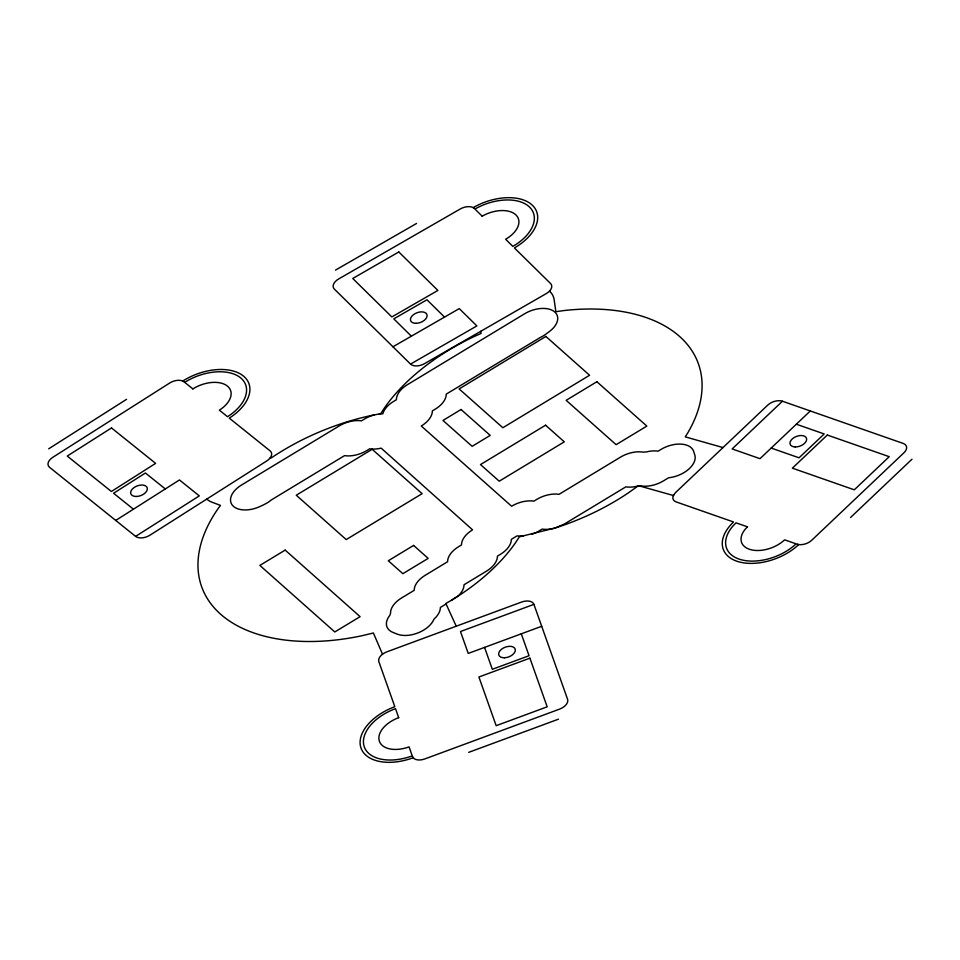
<?xml version="1.0" encoding="UTF-8"?>
<svg xmlns="http://www.w3.org/2000/svg" width="960" height="960" viewBox="0 0 960 960"><rect width="100%" height="100%" fill="white"/><g stroke="black" fill="none" stroke-linecap="round" stroke-linejoin="round"><path stroke-width="1.44" d="M673.716 494.796A10.872 6.456 -20.7 0 0 676.26 501.948L733.536 521.976A45.684 27.108 -20.7 0 0 736.716 561.168A45.684 27.108 -20.7 0 0 798.564 544.704L797.016 544.164A10.872 6.456 -20.7 0 0 811.752 540.24L903.96 452.76A10.872 6.456 -20.7 0 0 903.204 443.436L782.436 401.22A10.872 6.456 -20.7 0 0 767.712 405.144L675.504 492.612L673.368 495.504L638.472 485.676L628.68 492.66A176.208 104.556 -20.7 0 1 555.024 528.036L519.348 536.832L515.256 543.12A176.208 104.556 -20.7 0 1 451.2 600.42L445.86 603.468L456.228 626.208M270.192 457.908L271.368 457.872A176.208 104.556 -20.7 0 1 371.496 415.452L380.7 413.7L384.792 407.412A176.208 104.556 -20.7 0 1 472.788 337.176L481.08 333.432L480.78 331.296M549.888 290.688L550.02 291.6A39.156 23.232 -20.7 0 1 554.148 299.712L555.864 311.688L564.12 310.536A176.208 104.556 -20.7 0 1 687.396 433.5L685.224 436.848L722.976 447.576M782.436 401.22L732.144 448.932L760.008 458.676L810.3 410.964M850.524 517.524L912 459.204M382.512 654.204L373.38 632.988L362.292 635.652A176.208 104.556 -20.7 0 1 218.532 507.984L220.488 505.416L210.408 501.588L206.628 499.176M451.2 600.42L458.04 596.04A23.052 13.68 -20.7 0 0 463.968 585.852L464.004 584.76L486.36 571.236A23.064 13.68 -20.7 0 0 497.388 557.244L497.412 556.152L500.256 554.436A23.064 13.68 -20.7 0 0 511.284 540.444L511.32 539.352L516.996 535.92L523.344 536.064M48.696 448.812L126.576 399.312M115.74 520.44L179.46 479.952L199.308 495.888L135.6 536.388L49.548 467.304A10.872 6.456 -20.7 0 1 52.884 457.26L169.692 383.016A10.872 6.456 -20.7 0 1 184.056 381.828L182.952 380.94A45.684 27.108 -20.7 0 1 243.276 375.912A45.684 27.108 -20.7 0 1 229.284 418.128L270.108 450.9A10.872 6.456 -20.7 0 1 266.772 460.944L149.964 535.188A10.872 6.456 -20.7 0 1 135.6 536.388M446.1 603.984L440.352 607.464L440.316 608.544A23.064 13.68 -20.7 0 1 434.376 618.756L433.872 619.344A23.064 13.68 -20.7 0 1 397.188 634.104L393.048 632.448A23.064 13.68 -20.7 0 1 389.808 615.384L390.552 613.356A23.064 13.68 -20.7 0 1 401.604 597.948L414.216 590.328L414.24 589.236A23.064 13.68 -20.7 0 1 425.268 575.256L447.624 561.72L447.66 560.64A23.064 13.68 -20.7 0 1 458.676 546.648L461.52 544.932L461.556 543.84A23.064 13.68 -20.7 0 1 472.572 529.848L381.168 448.14L379.488 448.5A23.064 13.68 -20.7 0 1 371.16 449.004L369.696 448.812L366.852 450.54A23.064 13.68 -20.7 0 1 346.032 455.82L344.568 455.628L271.248 499.98A23.004 13.656 -20.7 0 1 265.944 503.604A62.448 37.056 -20.7 0 1 260.472 506.292A23.064 13.68 -20.7 0 1 232.644 505.548A23.064 13.68 -20.7 0 1 241.584 484.98L339.168 425.952A23.064 13.68 -20.7 0 1 360 420.672L361.464 420.852L364.308 419.136A23.064 13.68 -20.7 0 1 372.48 415.44L374.352 414.912M335.496 270.108L416.568 223.452M392.952 346.776L459.276 308.604L476.868 325.92L410.544 364.092L334.332 289.068A10.872 6.456 -20.7 0 1 338.652 278.964L460.248 208.98A10.872 6.456 -20.7 0 1 474.348 208.488L473.376 207.528A45.684 27.108 -20.7 0 1 532.584 205.452A45.684 27.108 -20.7 0 1 514.404 247.92L550.56 283.512A10.872 6.456 -20.7 0 1 546.24 293.616L424.632 363.6A10.872 6.456 -20.7 0 1 410.544 364.092M533.928 604.368A10.872 6.456 -20.7 0 0 521.568 602.064L386.904 651.828A10.872 6.456 -20.7 0 0 378.864 661.692L394.824 706.716A45.684 27.108 -20.7 0 0 361.032 748.104A45.684 27.108 -20.7 0 0 412.944 757.824L412.512 756.6A10.872 6.456 -20.7 0 0 424.872 758.916L559.536 709.14A10.872 6.456 -20.7 0 0 567.576 699.288L533.928 604.368L460.476 631.524L468.24 653.424L541.692 626.28M468.696 752.352L558.468 719.172M531.588 534.348L533.256 533.76A23.064 13.68 -20.7 0 0 539.292 530.82L542.136 529.104L543.6 529.284A23.064 13.68 -20.7 0 0 551.928 528.792L553.956 528.336M555.024 528.036L564.432 524.004L625.824 486.864L627.288 487.044A23.064 13.68 -20.7 0 0 637.788 486.072L637.992 486.012M638.844 485.772L640.776 485.892A23.064 13.68 -20.7 0 0 663.504 480.852L668.604 477.768L670.692 477.492A23.064 13.68 -20.7 0 0 694.8 455.04L693.708 451.548A23.064 13.68 -20.7 0 0 660.948 449.448L658.116 451.176L656.652 450.984A23.064 13.68 -20.7 0 0 646.152 451.968L643.164 452.136A23.064 13.68 -20.7 0 0 620.436 457.176L559.044 494.328L557.58 494.136A23.064 13.68 -20.7 0 0 536.748 499.416L533.904 501.144L532.44 500.952A23.064 13.68 -20.7 0 0 511.608 506.232L421.272 426.012A23.064 13.68 -20.7 0 0 432.3 412.02L432.324 410.928L435.168 409.212A23.064 13.68 -20.7 0 0 446.196 395.22L446.22 394.128L540.444 337.392A23.064 13.68 -20.7 0 0 546.072 333.996L549.3 331.608A23.064 13.68 -20.7 0 0 553.932 311.316A23.064 13.68 -20.7 0 0 524.592 313.788L407.484 384.624A23.064 13.68 -20.7 0 0 396.456 398.616L396.432 399.708L393.588 401.424A23.064 13.68 -20.7 0 0 383.268 412.488L382.872 413.76L379.248 413.976M796.332 424.212L824.196 433.956L799.056 457.812L771.18 448.068M165.3 488.952L145.44 473.004L113.58 493.26L133.44 509.196M444.54 317.088L426.948 299.784L393.792 318.864L411.372 336.18M521.292 633.816L529.056 655.716L492.324 669.3L484.56 647.388M827.292 435.036L792.372 468.168L854.304 489.816L889.224 456.684L827.292 435.036M111.492 427.944L67.248 456.06L111.384 491.484L155.616 463.368L111.492 427.944M545.88 336.444L459.132 388.92L502.848 427.74L589.584 375.264L545.88 336.444M372.168 449.292L296.268 495.216L346.224 539.58L422.124 493.668L372.168 449.292M461.052 409.512L442.98 420.444L472.128 446.328L490.2 435.396L461.052 409.512M285.168 550.104L259.86 565.404L334.8 631.956L360.096 616.656L285.168 550.104M596.88 381.732L566.148 400.32L616.116 444.684L646.836 426.096L596.88 381.732M545.568 425.208L480.504 464.568L499.236 481.2L564.3 441.84L545.568 425.208M413.592 545.436L388.296 560.748L402.864 573.684L428.172 558.384L413.592 545.436M398.808 251.964L352.752 278.472L391.836 316.944L437.892 290.436L398.808 251.964M529.92 658.152L478.908 677.004L496.164 725.688L547.176 706.824L529.92 658.152M747.48 526.836L736.02 522.84A42.204 25.044 -20.7 0 0 738.948 559.044A42.204 25.044 -20.7 0 0 796.092 543.84L784.632 539.832A26.1 15.492 -20.7 0 1 749.292 549.24A26.1 15.492 -20.7 0 1 747.48 526.836M192.876 388.908L184.716 382.356A42.204 25.044 -20.7 0 1 240.444 377.712A42.204 25.044 -20.7 0 1 227.52 416.712L219.36 410.16A26.1 15.492 -20.7 0 0 227.352 386.04A26.1 15.492 -20.7 0 0 192.876 388.908M482.16 216.18L474.936 209.064A42.204 25.044 -20.7 0 1 529.632 207.156A42.204 25.044 -20.7 0 1 512.844 246.384L505.62 239.268A26.1 15.492 -20.7 0 0 516 215.004A26.1 15.492 -20.7 0 0 482.16 216.18M398.7 717.66L395.508 708.66A42.204 25.044 -20.7 0 0 364.296 746.892A42.204 25.044 -20.7 0 0 412.248 755.868L409.056 746.868A26.1 15.492 -20.7 0 1 379.404 741.312A26.1 15.492 -20.7 0 1 398.7 717.66M504.396 657.768A8.7 5.16 -20.7 0 0 515.136 649.032A8.7 5.16 -20.7 0 0 501.408 649.332A8.7 5.16 -20.7 0 0 504.396 657.768M795.264 446.952A8.7 5.16 -20.7 0 0 806.556 438.504A8.7 5.16 -20.7 0 0 793.116 438.228A8.7 5.16 -20.7 0 0 795.264 446.952M136.068 496.476A8.7 5.16 -20.7 0 0 147.228 487.944A8.7 5.16 -20.7 0 0 133.704 487.824A8.7 5.16 -20.7 0 0 136.068 496.476M416.064 323.316A8.7 5.16 -20.7 0 0 426.96 314.652A8.7 5.16 -20.7 0 0 413.292 314.808A8.7 5.16 -20.7 0 0 416.064 323.316"/></g></svg>
